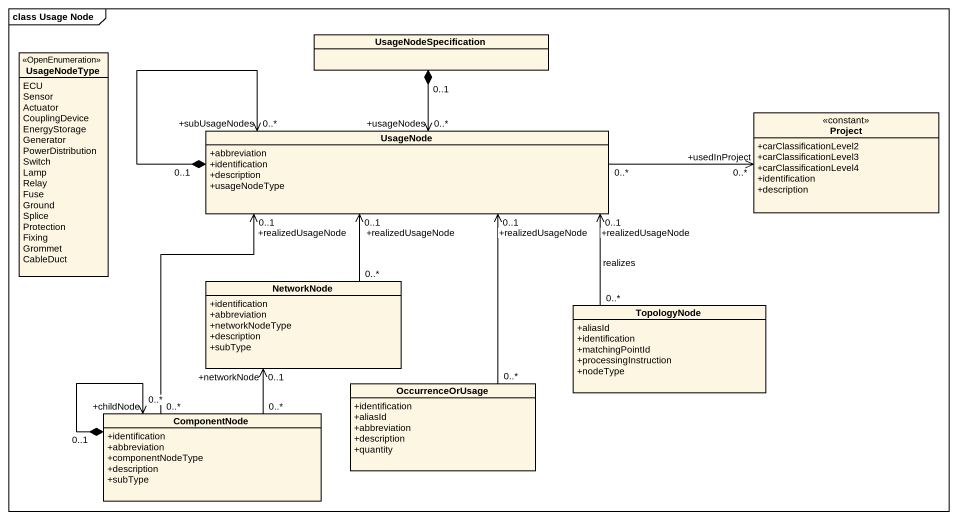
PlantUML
@startuml
mainframe class Usage Node
hide circle
hide empty members
skinparam classAttributeIconSize 0
class UsageNodeSpecification
enum UsageNodeType <<OpenEnumeration>> {
  ECU
  Sensor
  Actuator
  CouplingDevice
  EnergyStorage
  Generator
  PowerDistribution
  Switch
  Lamp
  Relay
  Fuse
  Ground
  Splice
  Protection
  Fixing
  Grommet
  CableDuct
}
class Project <<constant>> {
  +carClassificationLevel2
  +carClassificationLevel3
  +carClassificationLevel4
  +identification
  +description
}
class UsageNode {
  +abbreviation
  +identification
  +description
  +usageNodeType
}
class NetworkNode {
  +identification
  +abbreviation
  +networkNodeType
  +description
  +subType
}
class TopologyNode {
  +aliasId
  +identification
  +matchingPointId
  +processingInstruction
  +nodeType
}
class OccurrenceOrUsage {
  +identification
  +aliasId
  +abbreviation
  +description
  +quantity
}
class ComponentNode {
  +identification
  +abbreviation
  +componentNodeType
  +description
  +subType
}
UsageNode "+usageNodes\n0..*" <-up-* "0..1" UsageNodeSpecification
UsageNode "0..*" -right-> "+usedInProject\n0..*" Project
UsageNode "0..1" *--> "+subUsageNodes\n0..*" UsageNode
NetworkNode "0..*" -up-> "+realizedUsageNode\n0..1" UsageNode
TopologyNode "0..*" -up-> "+realizedUsageNode\n0..1" UsageNode : realizes
OccurrenceOrUsage "0..*" -up-> "+realizedUsageNode\n0..1" UsageNode
ComponentNode "0..*" -up-> "+realizedUsageNode\n0..1" UsageNode
ComponentNode "0..*" -up-> "+networkNode\n0..1" NetworkNode
ComponentNode "0..1" *--> "+childNode\n0..*" ComponentNode
@enduml
